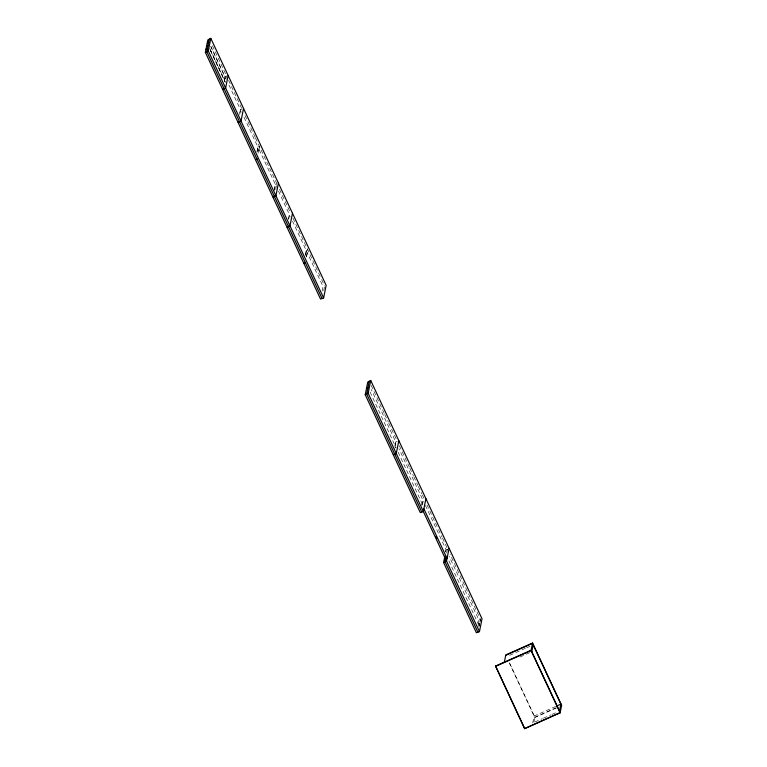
<?xml version="1.0" encoding="UTF-8"?>
<svg xmlns="http://www.w3.org/2000/svg" width="767" height="767" viewBox="0 0 767 767"><rect width="100%" height="100%" fill="white"/><g stroke="black" fill="none" stroke-linecap="round" stroke-linejoin="round"><path stroke-width="0.58" stroke-dasharray="3.83 2.88" d="M225.038 76.671L226.543 76L225.929 79.097L224.415 79.806L225.038 76.671L210.896 46.384M224.28 81.561L225.191 76.997L226.179 79.106M239.755 113.075L240.445 109.652L228.144 83.315M239.688 114.542L240.598 109.978L241.586 112.097M256.974 151.569L257.885 147.005L243.561 116.325M257.127 151.895L258.038 147.331L259.553 146.67L258.182 153.505M258.028 153.179L259.39 146.334L257.885 147.005M274.193 190.063L275.334 184.358L258.038 147.331M274.346 190.389L275.487 184.694L276.992 184.022M275.698 189.391L276.839 183.687L275.334 184.358M288.478 219.017L289.389 214.463L278.469 191.069M288.632 219.352L289.543 214.789L290.559 216.956M305.304 255.056L306.215 250.493L292.572 221.28M305.467 255.382L306.378 250.828L307.883 250.157M306.359 256.667L307.73 249.821L306.215 250.493M306.512 256.993L307.653 251.298M322.14 291.086L323.051 286.532L306.378 250.828M323.722 290.578L324.412 287.136M394.89 446.116L395.734 441.897L371.276 389.511M395.053 446.442L395.897 442.223L396.894 444.361M421.754 505.137L422.809 499.863L398.878 448.628M421.908 505.472L422.962 500.189L423.969 502.337M445.569 551.617L445.991 549.508L424.467 503.411M445.723 551.943L446.145 549.834L447.66 549.162M446.662 553.055L447.497 548.836L445.991 549.508M478.081 624.233L478.924 620.004L449.174 556.315M477.659 626.342L479.164 625.671L479.797 622.507M480.008 621.452L480.43 619.343L478.924 620.004M479.116 626.457L479.816 622.957M480.046 621.797L480.516 619.468L450.114 554.388M532.729 722.945L534.1 716.052L555.529 706.522M533.88 722.13L534.858 717.212L509.298 662.467M240.445 109.652L241.95 108.981M395.734 441.897L397.248 441.226M394.468 448.225L395.983 447.554M509.624 655.334L525.692 648.192M526.766 647.712L529.978 646.284M520.036 656.983L529.671 652.698M534.858 717.212L556.286 707.692M556.219 708.008L534.8 717.538L509.23 662.793M534.867 721.987L542.365 718.65M543.439 718.18L550.936 714.844M552.01 714.365L557.36 711.987M371.218 385.456L384.267 413.432M384.775 414.477L388.294 422.003M388.754 423.048L396.827 440.277M399.329 445.646L409.367 467.17M409.866 468.196L413.375 475.703M413.844 476.777L417.881 485.367M418.331 486.383L421.898 493.958M422.32 494.926L423.902 498.253M426.979 504.887L438.005 528.463M438.494 529.537L442.041 537.092M442.492 538.118L447.583 548.961M212.401 45.713L217.713 57.046M218.212 58.1L226.131 75.07M228.614 80.382L242.036 109.115M245.066 115.606L255.181 137.264M255.44 137.878L276.925 183.821M279.476 189.334L287.462 206.39M287.922 207.406L290.482 212.843M292.994 218.221L321.124 278.459M321.622 279.533L324.642 285.986M210.772 46.643L225.92 79.135M209.765 48.398L224.415 79.806M210.139 49.778L225.297 82.232L210.139 49.817M370.02 391.966L395.964 447.631M398.131 452.156L423.039 505.597M448.916 560.898L479.145 625.738"/><path stroke-width="1.15" d="M224.05 88.502L222.535 89.173L205.364 52.396L207.867 39.894L209.372 39.222M208.288 50.958L206.783 51.629L322.121 298.603L323.626 297.932L208.288 50.958L210.8 38.35L209.295 39.021L206.869 51.725L205.364 52.396M228.135 75.454L225.613 88.071L224.108 88.742M243.542 108.444L241.02 121.052L239.515 121.723M278.431 183.15L275.909 195.758L274.404 196.429M292.486 213.245L289.964 225.862L288.459 226.533M323.626 297.932L326.148 285.324L210.8 38.35M394.698 453.959L393.193 454.63L365.236 394.765L367.776 382.024L369.282 381.362M423.883 508.799L447.065 558.443L445.56 559.114L368.16 393.289L370.72 380.49L369.215 381.161L366.741 394.094L365.236 394.765M398.83 440.68L396.28 453.489L394.765 454.16M425.906 498.655L423.346 511.464L421.84 512.126L366.655 393.96L368.16 393.289M477.879 632.075L476.374 632.746L443.604 562.566L444.87 556.238M370.72 380.49L482.021 618.796L479.461 631.605L477.956 632.276L445.023 561.77L445.723 558.28M445.953 557.676L445.109 561.904L443.604 562.566M479.461 631.605L446.528 561.099L449.088 548.3M524.57 728.65L495.559 666.072L531.119 650.263L560.198 712.524L524.57 728.65L560.131 712.84L561.636 705.314L532.557 643.053L505.789 654.96L504.341 662.17M560.131 712.84L531.052 650.579L532.557 643.053M531.809 651.749L533.19 644.855M559.507 711.038L560.878 704.144L556.593 706.052M207.234 43.029L208.749 42.319M206.611 46.164L208.125 45.454M207.493 48.589L205.987 49.261L207.493 48.628M224.194 88.867L222.689 89.538L237.933 122.193L239.448 121.522M239.601 121.848L238.086 122.519L255.382 159.546L256.887 158.874M257.041 159.21L255.536 159.872L272.831 196.898L274.337 196.227M274.49 196.563L272.985 197.234L286.887 227.003L288.392 226.332M288.545 226.658L287.04 227.329L303.713 263.033L305.218 262.362M305.371 262.697L303.866 263.369L320.539 299.072L322.054 298.401M366.501 388.428L368.016 387.69M394.852 454.285L393.346 454.956L420.268 512.596L421.773 511.925M445.023 561.77L446.528 561.099M505.721 655.277L532.499 643.369L561.569 705.63M495.492 666.389L531.052 650.579M435.714 536.545L436.72 538.683M495.559 666.072L524.638 728.334"/></g></svg>
